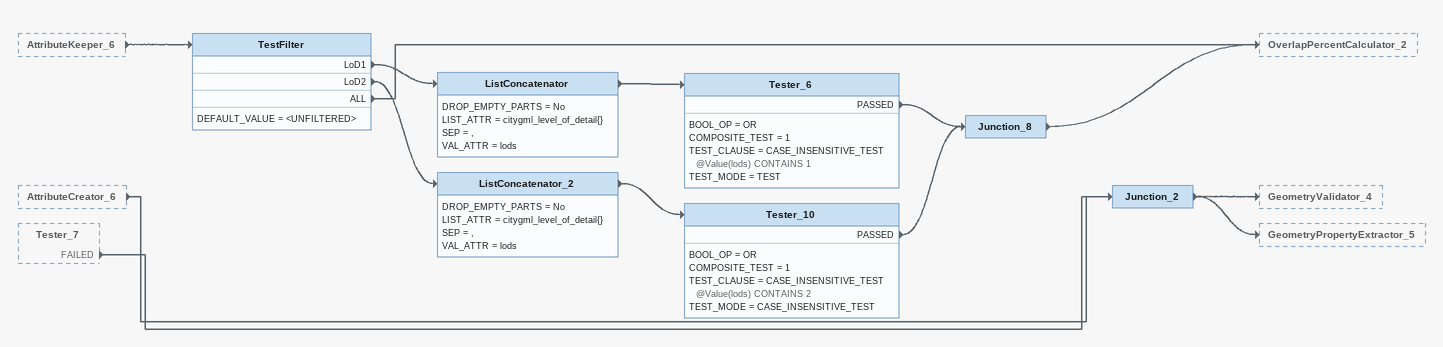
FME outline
AttributeKeeper_6 [outside]
    -> TestFilter
AttributeCreator_6 [outside]
    -> Junction_2
Tester_7 [outside]
    FAILED -> Junction_2
Junction_2
    -> GeometryValidator_4
    -> GeometryPropertyExtractor_5
TestFilter
    DEFAULT_VALUE = <UNFILTERED>
    LoD1 -> ListConcatenator
    LoD2 -> ListConcatenator_2
    ALL -> OverlapPercentCalculator_2
ListConcatenator
    DROP_EMPTY_PARTS = No
    LIST_ATTR = citygml_level_of_detail{}
    SEP = ,
    VAL_ATTR = lods
    -> Tester_6
Tester_6
    BOOL_OP = OR
    COMPOSITE_TEST = 1
    TEST_CLAUSE = CASE_INSENSITIVE_TEST @Value(lods) CONTAINS 1
    TEST_MODE = TEST
    PASSED -> Junction_8
ListConcatenator_2
    DROP_EMPTY_PARTS = No
    LIST_ATTR = citygml_level_of_detail{}
    SEP = ,
    VAL_ATTR = lods
    -> Tester_10
Tester_10
    BOOL_OP = OR
    COMPOSITE_TEST = 1
    TEST_CLAUSE = CASE_INSENSITIVE_TEST @Value(lods) CONTAINS 2
    TEST_MODE = CASE_INSENSITIVE_TEST
    PASSED -> Junction_8
Junction_8
    -> OverlapPercentCalculator_2
